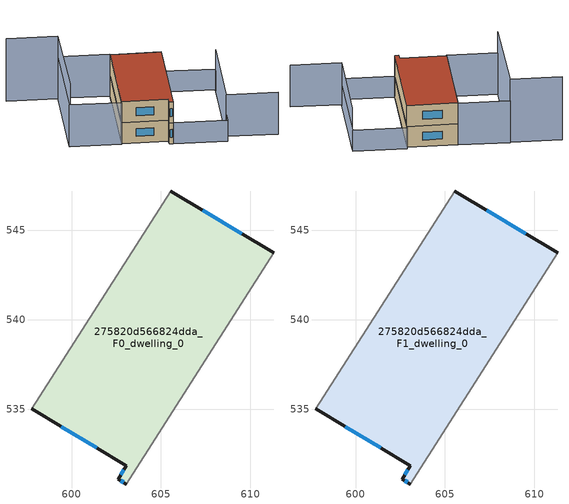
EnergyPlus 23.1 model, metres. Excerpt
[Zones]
275820d566824dda_F0_dwelling_0
 floor ground (EU_floor_Construction): 611.29,543.75 603.06,530.83 602.6,531.1 603.06,531.85 597.79,535.02 605.55,547.21 z0
 wall outside (EU_wall_Construction): 611.29,543.75 605.55,547.21 / 597.79,535.02 603.06,531.85 602.6,531.1 603.06,530.83 z0:3
 wall adiabatic (EU_wall_Construction): 605.55,547.21 597.79,535.02 / 603.06,530.83 611.29,543.75 z0:3
 window (EU_Window_Construction): 609.5,544.83 607.34,546.13 / 602.75,531.02 602.92,530.91 / 602.91,531.62 602.74,531.34 / 599.43,534.03 601.41,532.84 z0.93:2.07
275820d566824dda_F1_dwelling_0
 floor to 275820d566824dda_F0_dwelling_0 (EU_floor_Construction): 611.29,543.75 603.06,530.83 602.6,531.1 603.05,531.85 597.79,535.02 605.55,547.21 z3
 wall outside (EU_wall_Construction): 611.29,543.75 605.55,547.21 / 597.79,535.02 603.06,531.85 602.6,531.1 603.06,530.83 z3:6
 wall adiabatic (EU_wall_Construction): 605.55,547.21 597.79,535.02 / 603.06,530.83 611.29,543.75 z3:6
 window (EU_Window_Construction): 609.5,544.83 607.34,546.13 / 602.75,531.02 602.92,530.91 / 602.91,531.62 602.74,531.34 / 599.43,534.03 601.41,532.84 z3.93:5.07
 roof outside (EU_roof_Construction): 603.06,530.83 611.29,543.75 605.55,547.21 597.79,535.02 603.06,531.85 602.6,531.1 z6
shading: 615.53,524.65 609.85,528.27 / 609.85,528.27 617.26,539.92 / 605.59,547.28 597.69,534.87 / 597.69,534.87 591.95,538.54 / 591.95,538.54 599.84,550.94 / 599.84,550.94 605.59,547.28 z0:6; 617.49,540.27 609.05,527.01 / 609.05,527.01 603.06,530.83 / 603.06,530.83 611.5,544.09 / 611.5,544.09 617.49,540.27 z0:3; 594,554.41 599.76,550.81 / 599.76,550.81 592.04,538.47 z0:9
[Building]
EU S2 Campaign: North Axis=0; Terrain=City; Solar Distribution=FullExterior
[Site:Location]
Montreal-Trudeau.Intl.AP: Latitude=45.4667; Longitude=-73.75; Time Zone=-5; Elevation=36
[SizingPeriod:WeatherFileDays]
AnnualSizingPeriod: Begin Month=1; Begin Day of Month=1; End Month=12; End Day of Month=31; Day of Week for Start Day=Monday; Use Weather File Daylight Saving Period=No; Use Weather File Rain and Snow Indicators=No
[MATERIAL]
EU_InternalMass_Material: Roughness=MediumRough; Thickness=0.1; Conductivity=1; Density=1800; Specific Heat=900; Thermal Absorptance=0.9; Solar Absorptance=0.7; Visible Absorptance=0.7
[MATERIAL:NOMASS] Roughness=MediumRough; Thermal Absorptance=0.9; Solar Absorptance=0.7; Visible Absorptance=0.7
Name | Thermal Resistance
EU_wall_NoMass; EU_floor_NoMass | 1.36485
EU_roof_NoMass | 2.55992
[WINDOWMATERIAL:SIMPLEGLAZINGSYSTEM]
EU_Window_SimpleGlazing: UFactor=3.92339; Solar Heat Gain Coefficient=0.8; Visible Transmittance=0.8
[CONSTRUCTION]
EU_wall_Construction: EU_wall_NoMass
EU_roof_Construction: EU_roof_NoMass
EU_floor_Construction: EU_floor_NoMass
EU_Window_Construction: EU_Window_SimpleGlazing
EU_InternalMass_Construction: EU_InternalMass_Material
[ZONE] Type=1; Multiplier=1; Ceiling Height=autocalculate; Volume=291.71; Floor Area=autocalculate; Part of Total Floor Area=Yes
275820d566824dda_F0_dwelling_0; 275820d566824dda_F1_dwelling_0
[INTERNALMASS] Construction=EU_InternalMass_Construction; Surface Area=97.2366
Name | Zone or ZoneList
275820d566824dda_F0_dwelling_0_EU_InternalMass | 275820d566824dda_F0_dwelling_0
275820d566824dda_F1_dwelling_0_EU_InternalMass | 275820d566824dda_F1_dwelling_0
[OTHEREQUIPMENT] Fuel Type=Electricity; Design Level Calculation Method=Watts/Area; Power per Zone Floor Area=1; Fraction Latent=0; Fraction Radiant=0; Fraction Lost=0; Carbon Dioxide Generation Rate=0; EndUse Subcategory=EU_Step8_InternalGains
Name | Zone or ZoneList or Space or SpaceList | Schedule
EU_Step8_InternalGain_275820d566824dda_F0_dwelling_0_f000 | 275820d566824dda_F0_dwelling_0 | EU_Step8_GainSchedule_275820d566824dda_F0_dwelling_0_f000
EU_Step8_InternalGain_275820d566824dda_F1_dwelling_0_f000 | 275820d566824dda_F1_dwelling_0 | EU_Step8_GainSchedule_275820d566824dda_F1_dwelling_0_f000
[ZONEVENTILATION:DESIGNFLOWRATE] Schedule=EU_AlwaysOn; Design Flow Rate Calculation Method=AirChanges/Hour; Air Changes per Hour=0.860309; Ventilation Type=Natural; Fan Pressure Rise=0; Fan Total Efficiency=1; Constant Term Coefficient=1; Temperature Term Coefficient=0; Velocity Term Coefficient=0; Velocity Squared Term Coefficient=0; Minimum Indoor Temperature=-100; Maximum Indoor Temperature=100; Delta Temperature=-100; Minimum Outdoor Temperature=-100; Maximum Outdoor Temperature=100; Maximum Wind Speed=40
Name | Zone or ZoneList or Space or SpaceList
EU_ConstantAir_275820d566824dda_F0_dwelling_0 | 275820d566824dda_F0_dwelling_0
EU_ConstantAir_275820d566824dda_F1_dwelling_0 | 275820d566824dda_F1_dwelling_0
[HVACTEMPLATE:THERMOSTAT] Constant Heating Setpoint=20; Constant Cooling Setpoint=50
EU_HeatOnly_275820d566824dda_F0_dwelling_0; EU_HeatOnly_275820d566824dda_F1_dwelling_0
[HVACTEMPLATE:ZONE:IDEALLOADSAIRSYSTEM] System Availability Schedule=EU_AlwaysOn; Maximum Heating Supply Air Temperature=50; Minimum Cooling Supply Air Temperature=13; Maximum Heating Supply Air Humidity Ratio=0.0156; Minimum Cooling Supply Air Humidity Ratio=0.0077; Heating Limit=NoLimit; Cooling Limit=NoLimit; Heating Availability Schedule=EU_AlwaysOn; Cooling Availability Schedule=EU_CoolingOff; Dehumidification Control Type=ConstantSensibleHeatRatio; Cooling Sensible Heat Ratio=0.7; Dehumidification Setpoint=60; Humidification Control Type=None; Humidification Setpoint=30; Outdoor Air Method=None; Outdoor Air Flow Rate per Person=0.00944; Outdoor Air Flow Rate per Zone Floor Area=0; Outdoor Air Flow Rate per Zone=0; Demand Controlled Ventilation Type=None; Outdoor Air Economizer Type=NoEconomizer; Heat Recovery Type=None; Sensible Heat Recovery Effectiveness=0.7; Latent Heat Recovery Effectiveness=0.65
Name | Template Thermostat
275820d566824dda_F0_dwelling_0 | EU_HeatOnly_275820d566824dda_F0_dwelling_0
275820d566824dda_F1_dwelling_0 | EU_HeatOnly_275820d566824dda_F1_dwelling_0
[SIZING:ZONE] Zone Cooling Design Supply Air Temperature Input Method=SupplyAirTemperature; Zone Cooling Design Supply Air Temperature=13; Zone Heating Design Supply Air Temperature Input Method=SupplyAirTemperature; Zone Heating Design Supply Air Temperature=50; Zone Cooling Design Supply Air Humidity Ratio=0.008; Zone Heating Design Supply Air Humidity Ratio=0.008; Cooling Design Air Flow Method=DesignDay; Cooling Design Air Flow Rate=0; Cooling Minimum Air Flow per Zone Floor Area=0.000762; Cooling Minimum Air Flow=0; Cooling Minimum Air Flow Fraction=0.2; Heating Design Air Flow Method=DesignDay; Heating Design Air Flow Rate=0; Heating Maximum Air Flow per Zone Floor Area=0.002032; Heating Maximum Air Flow=0.141576; Heating Maximum Air Flow Fraction=0.3; Account for Dedicated Outdoor Air System=No; Dedicated Outdoor Air System Control Strategy=NeutralSupplyAir; Dedicated Outdoor Air Low Setpoint Temperature for Design=autosize; Dedicated Outdoor Air High Setpoint Temperature for Design=autosize; Zone Load Sizing Method=Sensible Load Only No Latent Load; Zone Latent Cooling Design Supply Air Humidity Ratio Input Method=HumidityRatioDifference; Zone Cooling Design Supply Air Humidity Ratio Difference=0.005; Zone Latent Heating Design Supply Air Humidity Ratio Input Method=HumidityRatioDifference; Zone Humidification Design Supply Air Humidity Ratio Difference=0.005
275820d566824dda_F0_dwelling_0; 275820d566824dda_F1_dwelling_0
[SCHEDULE:CONSTANT]
Name | Hourly Value
EU_AlwaysOn | 1
EU_CoolingOff | 0
[SCHEDULE:FILE] Column Number=1; Rows to Skip at Top=0; Number of Hours of Data=8760; Column Separator=Comma; Interpolate to Timestep=No; Minutes per Item=60; Adjust Schedule for Daylight Savings=Yes
Name | File
EU_Step8_GainSchedule_275820d566824dda_F0_dwelling_0_f000 | ../../schedules/275820d566824dda/275820d566824dda_F0_dwelling_0_f000_gain.csv
EU_Step8_GainSchedule_275820d566824dda_F1_dwelling_0_f000 | ../../schedules/275820d566824dda/275820d566824dda_F1_dwelling_0_f000_gain.csv
